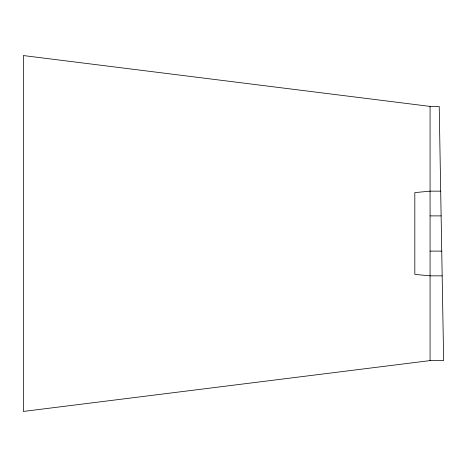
<?xml version="1.0" encoding="UTF-8"?>
<svg xmlns="http://www.w3.org/2000/svg" width="467" height="467" viewBox="0 0 467 467"><rect width="100%" height="100%" fill="white"/><g stroke="black" fill="none" stroke-linecap="round" stroke-linejoin="round"><path stroke-width="0.7" d="M430.072 360.6L23.35 411.445L23.35 55.555L430.072 106.4L439.213 106.4L443.65 360.6L430.072 360.6L430.072 106.4M440.69 191.149L430.072 191.149L414.824 192.602L414.824 274.398L430.072 275.851L442.173 275.851M430.072 215.888L441.122 215.888M430.072 251.112L441.741 251.112"/></g></svg>
